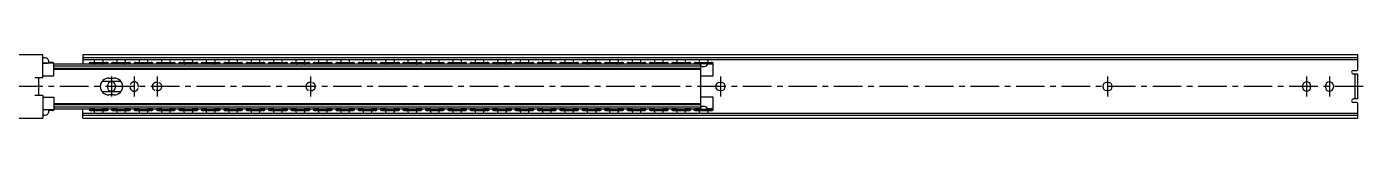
# Model space of a CAD drawing. Extents: x -3 to 1497, y -8 to 45.
# Drawn here: x 751 to 1497, y 10 to 45 of the extents above; entities that cross this region are included whole.
import ezdxf

# ---------------------------------------------------------------- set-up
doc = ezdxf.new("R2010")
doc.units = 0
doc.header["$LTSCALE"] = 0.5
doc.linetypes.add('CENTER', pattern=[50.8, 31.75, -6.35, 6.35, -6.35])
doc.linetypes.add('DASHED', pattern=[19.05, 12.7, -6.35])
for name, color, linetype in [('MSM_CENTER', 1, 'CENTER'), ('MSM_CONTINUOUS', 7, 'CONTINUOUS'), ('MSM_DASHED', 4, 'DASHED')]:
    doc.layers.add(name, color=color, linetype=linetype)

msp = doc.modelspace()

# ---------------------------------------------------------------- linework, layer by layer
at = {"layer": 'MSM_CENTER'}
for p, q in [((798.5, 33.3), (798.5, 22)), ((811.2, 33.3), (811.2, 22)), ((823.9, 33.3), (823.9, 22)), ((909.6, 33.3), (909.6, 22)), ((1138.2, 33.3), (1138.2, 22)), ((1354.1, 33.3), (1354.1, 22)), ((1465.2, 33.3), (1465.2, 22)), ((1477.9, 33.3), (1477.9, 22)), ((1496.8, 27.65), (46.1, 27.65))]:
    msp.add_line(p, q, dxfattribs=at)
at = {"layer": 'MSM_CONTINUOUS'}
for p, q in [((760.3, 45.3), (49.1, 45.3)), ((760.3, 32.65), (760.3, 45.3)), ((1493.8, 45.3), (782.6, 45.3)), ((782.6, 45.3), (782.6, 40.1)), ((1493.8, 37.15), (1493.8, 45.3)), ((766.35, 40.68), (760.3, 40.68)), ((765.35, 41.05), (763.59, 41.05)), ((766.35, 33.65), (766.35, 41)), ((1127.05, 40.1), (766.35, 40.1)), ((766.35, 39.23), (1127.05, 39.23)), ((766.35, 37.99), (1127.05, 37.99)), ((766.35, 37.3), (1127.05, 37.3)), ((782.6, 43.81), (1493.8, 43.81)), ((1493.8, 42.5), (782.6, 42.5)), ((786.1, 41), (786.1, 40.1)), ((789.15, 40.11), (786.1, 40.11)), ((787.1, 41.05), (795.6, 41.05)), ((795.6, 40.45), (787.1, 40.45)), ((796.6, 40.11), (793.55, 40.11)), ((796.6, 40.1), (796.6, 41)), ((798.6, 41), (798.6, 40.1)), ((801.65, 40.11), (798.6, 40.11)), ((799.6, 41.05), (808.1, 41.05)), ((808.1, 40.45), (799.6, 40.45)), ((809.1, 40.11), (806.05, 40.11)), ((809.1, 40.1), (809.1, 41)), ((811.1, 41), (811.1, 40.1)), ((814.15, 40.11), (811.1, 40.11)), ((812.1, 41.05), (820.6, 41.05)), ((820.6, 40.45), (812.1, 40.45)), ((821.6, 40.11), (818.55, 40.11)), ((821.6, 40.1), (821.6, 41)), ((823.6, 41), (823.6, 40.1)), ((826.65, 40.11), (823.6, 40.11)), ((824.6, 41.05), (833.1, 41.05)), ((833.1, 40.45), (824.6, 40.45)), ((834.1, 40.11), (831.05, 40.11)), ((834.1, 40.1), (834.1, 41)), ((836.1, 41), (836.1, 40.1)), ((839.15, 40.11), (836.1, 40.11)), ((837.1, 41.05), (845.6, 41.05)), ((845.6, 40.45), (837.1, 40.45)), ((846.6, 40.11), (843.55, 40.11)), ((846.6, 40.1), (846.6, 41)), ((848.6, 41), (848.6, 40.1)), ((851.65, 40.11), (848.6, 40.11)), ((849.6, 41.05), (858.1, 41.05)), ((858.1, 40.45), (849.6, 40.45)), ((859.1, 40.11), (856.05, 40.11)), ((859.1, 40.1), (859.1, 41)), ((861.1, 41), (861.1, 40.1)), ((864.15, 40.11), (861.1, 40.11)), ((862.1, 41.05), (870.6, 41.05)), ((870.6, 40.45), (862.1, 40.45)), ((871.6, 40.11), (868.55, 40.11)), ((871.6, 40.1), (871.6, 41)), ((873.6, 41), (873.6, 40.1)), ((876.65, 40.11), (873.6, 40.11)), ((874.6, 41.05), (883.1, 41.05)), ((883.1, 40.45), (874.6, 40.45)), ((884.1, 40.11), (881.05, 40.11)), ((884.1, 40.1), (884.1, 41)), ((886.1, 41), (886.1, 40.1)), ((889.15, 40.11), (886.1, 40.11)), ((887.1, 41.05), (895.6, 41.05)), ((895.6, 40.45), (887.1, 40.45)), ((896.6, 40.11), (893.55, 40.11)), ((896.6, 40.1), (896.6, 41)), ((898.6, 41), (898.6, 40.1)), ((901.65, 40.11), (898.6, 40.11)), ((899.6, 41.05), (908.1, 41.05)), ((908.1, 40.45), (899.6, 40.45)), ((909.1, 40.11), (906.05, 40.11)), ((909.1, 40.1), (909.1, 41)), ((911.1, 41), (911.1, 40.1)), ((914.15, 40.11), (911.1, 40.11)), ((912.1, 41.05), (920.6, 41.05)), ((920.6, 40.45), (912.1, 40.45)), ((921.6, 40.11), (918.55, 40.11)), ((921.6, 40.1), (921.6, 41)), ((923.6, 41), (923.6, 40.1)), ((926.65, 40.11), (923.6, 40.11)), ((924.6, 41.05), (933.1, 41.05)), ((933.1, 40.45), (924.6, 40.45)), ((934.1, 40.11), (931.05, 40.11)), ((934.1, 40.1), (934.1, 41)), ((936.1, 41), (936.1, 40.1)), ((939.15, 40.11), (936.1, 40.11)), ((937.1, 41.05), (945.6, 41.05)), ((945.6, 40.45), (937.1, 40.45)), ((946.6, 40.11), (943.55, 40.11)), ((946.6, 40.1), (946.6, 41)), ((948.6, 41), (948.6, 40.1)), ((951.65, 40.11), (948.6, 40.11)), ((949.6, 41.05), (958.1, 41.05)), ((958.1, 40.45), (949.6, 40.45)), ((959.1, 40.11), (956.05, 40.11)), ((959.1, 40.1), (959.1, 41)), ((961.1, 41), (961.1, 40.1)), ((964.15, 40.11), (961.1, 40.11)), ((962.1, 41.05), (970.6, 41.05)), ((970.6, 40.45), (962.1, 40.45)), ((971.6, 40.11), (968.55, 40.11)), ((971.6, 40.1), (971.6, 41)), ((973.6, 41), (973.6, 40.1)), ((976.65, 40.11), (973.6, 40.11)), ((974.6, 41.05), (983.1, 41.05)), ((983.1, 40.45), (974.6, 40.45)), ((984.1, 40.11), (981.05, 40.11)), ((984.1, 40.1), (984.1, 41)), ((986.1, 41), (986.1, 40.1)), ((989.15, 40.11), (986.1, 40.11)), ((987.1, 41.05), (995.6, 41.05)), ((995.6, 40.45), (987.1, 40.45)), ((996.6, 40.11), (993.55, 40.11)), ((996.6, 40.1), (996.6, 41)), ((998.6, 41), (998.6, 40.1)), ((1001.65, 40.11), (998.6, 40.11)), ((999.6, 41.05), (1008.1, 41.05)), ((1008.1, 40.45), (999.6, 40.45)), ((1009.1, 40.11), (1006.05, 40.11)), ((1009.1, 40.1), (1009.1, 41)), ((1011.1, 41), (1011.1, 40.1)), ((1014.15, 40.11), (1011.1, 40.11)), ((1012.1, 41.05), (1020.6, 41.05)), ((1020.6, 40.45), (1012.1, 40.45)), ((1021.6, 40.11), (1018.55, 40.11)), ((1021.6, 40.1), (1021.6, 41)), ((1023.6, 41), (1023.6, 40.1)), ((1026.65, 40.11), (1023.6, 40.11)), ((1024.6, 41.05), (1033.1, 41.05)), ((1033.1, 40.45), (1024.6, 40.45)), ((1034.1, 40.11), (1031.05, 40.11)), ((1034.1, 40.1), (1034.1, 41)), ((1036.1, 41), (1036.1, 40.1)), ((1039.15, 40.11), (1036.1, 40.11)), ((1037.1, 41.05), (1045.6, 41.05)), ((1045.6, 40.45), (1037.1, 40.45)), ((1046.6, 40.11), (1043.55, 40.11)), ((1046.6, 40.1), (1046.6, 41)), ((1048.6, 41), (1048.6, 40.1)), ((1051.65, 40.11), (1048.6, 40.11)), ((1049.6, 41.05), (1058.1, 41.05)), ((1058.1, 40.45), (1049.6, 40.45)), ((1059.1, 40.11), (1056.05, 40.11)), ((1059.1, 40.1), (1059.1, 41)), ((1061.1, 41), (1061.1, 40.1)), ((1064.15, 40.11), (1061.1, 40.11)), ((1062.1, 41.05), (1070.6, 41.05)), ((1070.6, 40.45), (1062.1, 40.45)), ((1071.6, 40.11), (1068.55, 40.11)), ((1071.6, 40.1), (1071.6, 41)), ((1073.6, 41), (1073.6, 40.1)), ((1076.65, 40.11), (1073.6, 40.11)), ((1074.6, 41.05), (1083.1, 41.05)), ((1083.1, 40.45), (1074.6, 40.45)), ((1084.1, 40.11), (1081.05, 40.11)), ((1084.1, 40.1), (1084.1, 41)), ((1086.1, 41), (1086.1, 40.1)), ((1089.15, 40.11), (1086.1, 40.11)), ((1087.1, 41.05), (1095.6, 41.05)), ((1095.6, 40.45), (1087.1, 40.45)), ((1096.6, 40.11), (1093.55, 40.11)), ((1096.6, 40.1), (1096.6, 41)), ((1098.6, 41), (1098.6, 40.1)), ((1101.65, 40.11), (1098.6, 40.11)), ((1099.6, 41.05), (1108.1, 41.05)), ((1108.1, 40.45), (1099.6, 40.45)), ((1109.1, 40.11), (1106.05, 40.11)), ((1109.1, 40.1), (1109.1, 41)), ((1111.1, 41), (1111.1, 40.1)), ((1114.15, 40.11), (1111.1, 40.11)), ((1112.1, 41.05), (1120.6, 41.05)), ((1120.6, 40.45), (1112.1, 40.45)), ((1121.6, 40.11), (1118.55, 40.11)), ((1121.6, 40.1), (1121.6, 41)), ((1123.6, 41), (1123.6, 40.1)), ((1123.6, 41), (1123.6, 40.1)), ((1126.65, 40.11), (1123.6, 40.11)), ((1124.6, 41.05), (1133.1, 41.05)), ((1133.1, 40.45), (1124.6, 40.45)), ((1127.05, 40.1), (1127.05, 15.2)), ((1134.1, 40.11), (1131.05, 40.11)), ((1134.1, 33.65), (1134.1, 41)), ((755.8, 32.65), (760.3, 32.65)), ((757.8, 32.65), (757.8, 22.65)), ((760.3, 33.65), (766.35, 33.65)), ((793.32, 30.65), (803.68, 30.65)), ((797, 32.4), (800, 32.4)), ((1127.05, 33.65), (1134.1, 33.65)), ((1138.6, 29.9), (1137.8, 29.9)), ((1354.5, 29.9), (1353.7, 29.9)), ((1491.3, 36.65), (1493.3, 36.65)), ((1493.8, 34.65), (1491.3, 34.65)), ((1492.3, 20.65), (1492.3, 34.65)), ((1493.8, 20.65), (1493.8, 34.65)), ((760.3, 22.65), (755.8, 22.65)), ((760.3, 22.65), (760.3, 10)), ((803.68, 24.65), (793.32, 24.65)), ((796.25, 28.05), (796.25, 27.25)), ((800, 22.9), (797, 22.9)), ((800.75, 28.05), (800.75, 27.25)), ((1138.6, 25.4), (1137.8, 25.4)), ((1354.5, 25.4), (1353.7, 25.4)), ((1462.95, 28.05), (1462.95, 27.25)), ((1467.45, 28.05), (1467.45, 27.25)), ((1475.65, 28.05), (1475.65, 27.25)), ((1480.15, 28.05), (1480.15, 27.25)), ((760.3, 21.65), (766.35, 21.65)), ((766.35, 21.65), (766.35, 14.3)), ((1127.05, 18), (766.35, 18)), ((1127.05, 17.31), (766.35, 17.31)), ((1127.05, 16.07), (766.35, 16.07)), ((766.35, 15.2), (1127.05, 15.2)), ((782.6, 10), (782.6, 15.2)), ((786.1, 15.2), (786.1, 14.3)), ((789.15, 15.19), (786.1, 15.19)), ((796.6, 15.19), (793.55, 15.19)), ((796.6, 14.3), (796.6, 15.2)), ((798.6, 15.2), (798.6, 14.3)), ((801.65, 15.19), (798.6, 15.19)), ((809.1, 15.19), (806.05, 15.19)), ((809.1, 14.3), (809.1, 15.2)), ((811.1, 15.2), (811.1, 14.3)), ((814.15, 15.19), (811.1, 15.19)), ((821.6, 15.19), (818.55, 15.19)), ((821.6, 14.3), (821.6, 15.2)), ((823.6, 15.2), (823.6, 14.3)), ((826.65, 15.19), (823.6, 15.19)), ((834.1, 15.19), (831.05, 15.19)), ((834.1, 14.3), (834.1, 15.2)), ((836.1, 15.2), (836.1, 14.3)), ((839.15, 15.19), (836.1, 15.19)), ((846.6, 15.19), (843.55, 15.19)), ((846.6, 14.3), (846.6, 15.2)), ((848.6, 15.2), (848.6, 14.3)), ((851.65, 15.19), (848.6, 15.19)), ((859.1, 15.19), (856.05, 15.19)), ((859.1, 14.3), (859.1, 15.2)), ((861.1, 15.2), (861.1, 14.3)), ((864.15, 15.19), (861.1, 15.19)), ((871.6, 15.19), (868.55, 15.19)), ((871.6, 14.3), (871.6, 15.2)), ((873.6, 15.2), (873.6, 14.3)), ((876.65, 15.19), (873.6, 15.19)), ((884.1, 15.19), (881.05, 15.19)), ((884.1, 14.3), (884.1, 15.2)), ((886.1, 15.2), (886.1, 14.3)), ((889.15, 15.19), (886.1, 15.19)), ((896.6, 15.19), (893.55, 15.19)), ((896.6, 14.3), (896.6, 15.2)), ((898.6, 15.2), (898.6, 14.3)), ((901.65, 15.19), (898.6, 15.19)), ((909.1, 15.19), (906.05, 15.19)), ((909.1, 14.3), (909.1, 15.2)), ((911.1, 15.2), (911.1, 14.3)), ((914.15, 15.19), (911.1, 15.19)), ((921.6, 15.19), (918.55, 15.19)), ((921.6, 14.3), (921.6, 15.2)), ((923.6, 15.2), (923.6, 14.3)), ((926.65, 15.19), (923.6, 15.19)), ((934.1, 15.19), (931.05, 15.19)), ((934.1, 14.3), (934.1, 15.2)), ((936.1, 15.2), (936.1, 14.3)), ((939.15, 15.19), (936.1, 15.19)), ((946.6, 15.19), (943.55, 15.19)), ((946.6, 14.3), (946.6, 15.2)), ((948.6, 15.2), (948.6, 14.3)), ((951.65, 15.19), (948.6, 15.19)), ((959.1, 15.19), (956.05, 15.19)), ((959.1, 14.3), (959.1, 15.2)), ((961.1, 15.2), (961.1, 14.3)), ((964.15, 15.19), (961.1, 15.19)), ((971.6, 15.19), (968.55, 15.19)), ((971.6, 14.3), (971.6, 15.2)), ((973.6, 15.2), (973.6, 14.3)), ((976.65, 15.19), (973.6, 15.19)), ((984.1, 15.19), (981.05, 15.19)), ((984.1, 14.3), (984.1, 15.2)), ((986.1, 15.2), (986.1, 14.3)), ((989.15, 15.19), (986.1, 15.19)), ((996.6, 15.19), (993.55, 15.19)), ((996.6, 14.3), (996.6, 15.2)), ((998.6, 15.2), (998.6, 14.3)), ((1001.65, 15.19), (998.6, 15.19)), ((1009.1, 15.19), (1006.05, 15.19)), ((1009.1, 14.3), (1009.1, 15.2)), ((1011.1, 15.2), (1011.1, 14.3)), ((1014.15, 15.19), (1011.1, 15.19)), ((1021.6, 15.19), (1018.55, 15.19)), ((1021.6, 14.3), (1021.6, 15.2)), ((1023.6, 15.2), (1023.6, 14.3)), ((1026.65, 15.19), (1023.6, 15.19)), ((1034.1, 15.19), (1031.05, 15.19)), ((1034.1, 14.3), (1034.1, 15.2)), ((1036.1, 15.2), (1036.1, 14.3)), ((1039.15, 15.19), (1036.1, 15.19)), ((1046.6, 15.19), (1043.55, 15.19)), ((1046.6, 14.3), (1046.6, 15.2)), ((1048.6, 15.2), (1048.6, 14.3)), ((1051.65, 15.19), (1048.6, 15.19)), ((1059.1, 15.19), (1056.05, 15.19)), ((1059.1, 14.3), (1059.1, 15.2)), ((1061.1, 15.2), (1061.1, 14.3)), ((1064.15, 15.19), (1061.1, 15.19)), ((1071.6, 15.19), (1068.55, 15.19)), ((1071.6, 14.3), (1071.6, 15.2)), ((1073.6, 15.2), (1073.6, 14.3)), ((1076.65, 15.19), (1073.6, 15.19)), ((1084.1, 15.19), (1081.05, 15.19)), ((1084.1, 14.3), (1084.1, 15.2)), ((1086.1, 15.2), (1086.1, 14.3)), ((1089.15, 15.19), (1086.1, 15.19)), ((1096.6, 15.19), (1093.55, 15.19)), ((1096.6, 14.3), (1096.6, 15.2)), ((1098.6, 15.2), (1098.6, 14.3)), ((1101.65, 15.19), (1098.6, 15.19)), ((1109.1, 15.19), (1106.05, 15.19)), ((1109.1, 14.3), (1109.1, 15.2)), ((1111.1, 15.2), (1111.1, 14.3)), ((1114.15, 15.19), (1111.1, 15.19)), ((1121.6, 15.19), (1118.55, 15.19)), ((1121.6, 14.3), (1121.6, 15.2)), ((1123.6, 15.2), (1123.6, 14.3)), ((1123.6, 14.3), (1123.6, 15.2)), ((1126.65, 15.19), (1123.6, 15.19)), ((1134.1, 21.65), (1127.05, 21.65)), ((1134.1, 15.19), (1131.05, 15.19)), ((1134.1, 14.3), (1134.1, 21.65)), ((1493.8, 20.65), (1491.3, 20.65)), ((1493.3, 18.65), (1491.3, 18.65)), ((1493.8, 10), (1493.8, 18.15)), ((49.1, 10), (760.3, 10)), ((766.35, 14.62), (760.3, 14.62)), ((765.35, 14.25), (763.59, 14.25)), ((782.6, 12.8), (1493.8, 12.8)), ((1493.8, 11.49), (782.6, 11.49)), ((782.6, 10), (1493.8, 10)), ((795.6, 14.85), (787.1, 14.85)), ((787.1, 14.25), (795.6, 14.25)), ((808.1, 14.85), (799.6, 14.85)), ((799.6, 14.25), (808.1, 14.25)), ((820.6, 14.85), (812.1, 14.85)), ((812.1, 14.25), (820.6, 14.25)), ((833.1, 14.85), (824.6, 14.85)), ((824.6, 14.25), (833.1, 14.25)), ((845.6, 14.85), (837.1, 14.85)), ((837.1, 14.25), (845.6, 14.25)), ((858.1, 14.85), (849.6, 14.85)), ((849.6, 14.25), (858.1, 14.25)), ((870.6, 14.85), (862.1, 14.85)), ((862.1, 14.25), (870.6, 14.25)), ((883.1, 14.85), (874.6, 14.85)), ((874.6, 14.25), (883.1, 14.25)), ((895.6, 14.85), (887.1, 14.85)), ((887.1, 14.25), (895.6, 14.25)), ((908.1, 14.85), (899.6, 14.85)), ((899.6, 14.25), (908.1, 14.25)), ((920.6, 14.85), (912.1, 14.85)), ((912.1, 14.25), (920.6, 14.25)), ((933.1, 14.85), (924.6, 14.85)), ((924.6, 14.25), (933.1, 14.25)), ((945.6, 14.85), (937.1, 14.85)), ((937.1, 14.25), (945.6, 14.25)), ((958.1, 14.85), (949.6, 14.85)), ((949.6, 14.25), (958.1, 14.25)), ((970.6, 14.85), (962.1, 14.85)), ((962.1, 14.25), (970.6, 14.25)), ((983.1, 14.85), (974.6, 14.85)), ((974.6, 14.25), (983.1, 14.25)), ((995.6, 14.85), (987.1, 14.85)), ((987.1, 14.25), (995.6, 14.25)), ((1008.1, 14.85), (999.6, 14.85)), ((999.6, 14.25), (1008.1, 14.25)), ((1020.6, 14.85), (1012.1, 14.85)), ((1012.1, 14.25), (1020.6, 14.25)), ((1033.1, 14.85), (1024.6, 14.85)), ((1024.6, 14.25), (1033.1, 14.25)), ((1045.6, 14.85), (1037.1, 14.85)), ((1037.1, 14.25), (1045.6, 14.25)), ((1058.1, 14.85), (1049.6, 14.85)), ((1049.6, 14.25), (1058.1, 14.25)), ((1070.6, 14.85), (1062.1, 14.85)), ((1062.1, 14.25), (1070.6, 14.25)), ((1083.1, 14.85), (1074.6, 14.85)), ((1074.6, 14.25), (1083.1, 14.25)), ((1095.6, 14.85), (1087.1, 14.85)), ((1087.1, 14.25), (1095.6, 14.25)), ((1108.1, 14.85), (1099.6, 14.85)), ((1099.6, 14.25), (1108.1, 14.25)), ((1120.6, 14.85), (1112.1, 14.85)), ((1112.1, 14.25), (1120.6, 14.25)), ((1133.1, 14.85), (1124.6, 14.85)), ((1124.6, 14.25), (1133.1, 14.25))]:
    msp.add_line(p, q, dxfattribs=at)
for centre, radius, start, end in [((761.1, 41.3), 2.5, 348.88453, 108.66301), ((761.1, 68.71), 28, 268.36251, 275.02691), ((765.6, 36.23), 4.82, 81.04474, 92.96342), ((786.85, 36.23), 4.82, 87.0364, 98.95534), ((786.85, 35.63), 4.82, 87.0364, 98.95534), ((791.35, 41.3), 2.5, 151.3146, 185.73918), ((791.35, 14.19), 26.17, 85.01229, 94.98771), ((791.35, 41.3), 2.5, 204.46278, 208.68539), ((791.35, 41.3), 2.5, 354.26082, 28.6854), ((791.35, 41.3), 2.5, 331.31461, 335.53722), ((795.85, 36.23), 4.82, 81.04466, 92.9636), ((795.85, 35.63), 4.82, 81.04466, 92.9636), ((799.35, 36.23), 4.82, 87.0364, 98.95534), ((799.35, 35.63), 4.82, 87.0364, 98.95534), ((803.85, 41.3), 2.5, 151.3146, 185.73918), ((803.85, 14.19), 26.17, 85.01229, 94.98771), ((803.85, 41.3), 2.5, 204.46278, 208.68539), ((803.85, 41.3), 2.5, 354.26082, 28.6854), ((803.85, 41.3), 2.5, 331.31461, 335.53722), ((808.35, 36.23), 4.82, 81.04466, 92.9636), ((808.35, 35.63), 4.82, 81.04466, 92.9636), ((811.85, 36.23), 4.82, 87.0364, 98.95534), ((811.85, 35.63), 4.82, 87.0364, 98.95534), ((816.35, 41.3), 2.5, 151.3146, 185.73918), ((816.35, 14.19), 26.17, 85.01229, 94.98771), ((816.35, 41.3), 2.5, 204.46278, 208.68539), ((816.35, 41.3), 2.5, 354.26082, 28.6854), ((816.35, 41.3), 2.5, 331.31461, 335.53722), ((820.85, 36.23), 4.82, 81.04466, 92.9636), ((820.85, 35.63), 4.82, 81.04466, 92.9636), ((824.35, 36.23), 4.82, 87.0364, 98.95534), ((824.35, 35.63), 4.82, 87.0364, 98.95534), ((828.85, 41.3), 2.5, 151.3146, 185.73918), ((828.85, 14.19), 26.17, 85.01229, 94.98771), ((828.85, 41.3), 2.5, 204.46278, 208.68539), ((828.85, 41.3), 2.5, 354.26082, 28.6854), ((828.85, 41.3), 2.5, 331.31461, 335.53722), ((833.35, 36.23), 4.82, 81.04466, 92.9636), ((833.35, 35.63), 4.82, 81.04466, 92.9636), ((836.85, 36.23), 4.82, 87.0364, 98.95534), ((836.85, 35.63), 4.82, 87.0364, 98.95534), ((841.35, 41.3), 2.5, 151.3146, 185.73918), ((841.35, 14.19), 26.17, 85.01229, 94.98771), ((841.35, 41.3), 2.5, 204.46278, 208.68539), ((841.35, 41.3), 2.5, 354.26082, 28.6854), ((841.35, 41.3), 2.5, 331.31461, 335.53722), ((845.85, 36.23), 4.82, 81.04466, 92.9636), ((845.85, 35.63), 4.82, 81.04466, 92.9636), ((849.35, 36.23), 4.82, 87.0364, 98.95534), ((849.35, 35.63), 4.82, 87.0364, 98.95534), ((853.85, 41.3), 2.5, 151.3146, 185.73918), ((853.85, 14.19), 26.17, 85.01229, 94.98771), ((853.85, 41.3), 2.5, 204.46278, 208.68539), ((853.85, 41.3), 2.5, 354.26082, 28.6854), ((853.85, 41.3), 2.5, 331.31461, 335.53722), ((858.35, 36.23), 4.82, 81.04466, 92.9636), ((858.35, 35.63), 4.82, 81.04466, 92.9636), ((861.85, 36.23), 4.82, 87.0364, 98.95534), ((861.85, 35.63), 4.82, 87.0364, 98.95534), ((866.35, 41.3), 2.5, 151.3146, 185.73918), ((866.35, 14.19), 26.17, 85.01229, 94.98771), ((866.35, 41.3), 2.5, 204.46278, 208.68539), ((866.35, 41.3), 2.5, 354.26082, 28.6854), ((866.35, 41.3), 2.5, 331.31461, 335.53722), ((870.85, 36.23), 4.82, 81.04466, 92.9636), ((870.85, 35.63), 4.82, 81.04466, 92.9636), ((874.35, 36.23), 4.82, 87.0364, 98.95534), ((874.35, 35.63), 4.82, 87.0364, 98.95534), ((878.85, 41.3), 2.5, 151.3146, 185.73918), ((878.85, 14.19), 26.17, 85.01229, 94.98771), ((878.85, 41.3), 2.5, 204.46278, 208.68539), ((878.85, 41.3), 2.5, 354.26082, 28.6854), ((878.85, 41.3), 2.5, 331.31461, 335.53722), ((883.35, 36.23), 4.82, 81.04466, 92.9636), ((883.35, 35.63), 4.82, 81.04466, 92.9636), ((886.85, 36.23), 4.82, 87.0364, 98.95534), ((886.85, 35.63), 4.82, 87.0364, 98.95534), ((891.35, 41.3), 2.5, 151.3146, 185.73918), ((891.35, 14.19), 26.17, 85.01229, 94.98771), ((891.35, 41.3), 2.5, 204.46278, 208.68539), ((891.35, 41.3), 2.5, 354.26082, 28.6854), ((891.35, 41.3), 2.5, 331.31461, 335.53722), ((895.85, 36.23), 4.82, 81.04466, 92.9636), ((895.85, 35.63), 4.82, 81.04466, 92.9636), ((899.35, 36.23), 4.82, 87.0364, 98.95534), ((899.35, 35.63), 4.82, 87.0364, 98.95534), ((903.85, 41.3), 2.5, 151.3146, 185.73918), ((903.85, 14.19), 26.17, 85.01229, 94.98771), ((903.85, 41.3), 2.5, 204.46278, 208.68539), ((903.85, 41.3), 2.5, 354.26082, 28.6854), ((903.85, 41.3), 2.5, 331.31461, 335.53722), ((908.35, 36.23), 4.82, 81.04466, 92.9636), ((908.35, 35.63), 4.82, 81.04466, 92.9636), ((911.85, 36.23), 4.82, 87.0364, 98.95534), ((911.85, 35.63), 4.82, 87.0364, 98.95534), ((916.35, 41.3), 2.5, 151.3146, 185.73918), ((916.35, 14.19), 26.17, 85.01229, 94.98771), ((916.35, 41.3), 2.5, 204.46278, 208.68539), ((916.35, 41.3), 2.5, 354.26082, 28.6854), ((916.35, 41.3), 2.5, 331.31461, 335.53722), ((920.85, 36.23), 4.82, 81.04466, 92.9636), ((920.85, 35.63), 4.82, 81.04466, 92.9636), ((924.35, 36.23), 4.82, 87.0364, 98.95534), ((924.35, 35.63), 4.82, 87.0364, 98.95534), ((928.85, 41.3), 2.5, 151.3146, 185.73918), ((928.85, 14.19), 26.17, 85.01229, 94.98771), ((928.85, 41.3), 2.5, 204.46278, 208.68539), ((928.85, 41.3), 2.5, 354.26082, 28.6854), ((928.85, 41.3), 2.5, 331.31461, 335.53722), ((933.35, 36.23), 4.82, 81.04466, 92.9636), ((933.35, 35.63), 4.82, 81.04466, 92.9636), ((936.85, 36.23), 4.82, 87.0364, 98.95534), ((936.85, 35.63), 4.82, 87.0364, 98.95534), ((941.35, 41.3), 2.5, 151.3146, 185.73918), ((941.35, 14.19), 26.17, 85.01229, 94.98771), ((941.35, 41.3), 2.5, 204.46278, 208.68539), ((941.35, 41.3), 2.5, 354.26082, 28.6854), ((941.35, 41.3), 2.5, 331.31461, 335.53722), ((945.85, 36.23), 4.82, 81.04466, 92.9636), ((945.85, 35.63), 4.82, 81.04466, 92.9636), ((949.35, 36.23), 4.82, 87.0364, 98.95534), ((949.35, 35.63), 4.82, 87.0364, 98.95534), ((953.85, 41.3), 2.5, 151.3146, 185.73918), ((953.85, 14.19), 26.17, 85.01229, 94.98771), ((953.85, 41.3), 2.5, 204.46278, 208.68539), ((953.85, 41.3), 2.5, 354.26082, 28.6854), ((953.85, 41.3), 2.5, 331.31461, 335.53722), ((958.35, 36.23), 4.82, 81.04466, 92.9636), ((958.35, 35.63), 4.82, 81.04466, 92.9636), ((961.85, 36.23), 4.82, 87.0364, 98.95534), ((961.85, 35.63), 4.82, 87.0364, 98.95534), ((966.35, 41.3), 2.5, 151.3146, 185.73918), ((966.35, 14.19), 26.17, 85.01229, 94.98771), ((966.35, 41.3), 2.5, 204.46278, 208.68539), ((966.35, 41.3), 2.5, 354.26082, 28.6854), ((966.35, 41.3), 2.5, 331.31461, 335.53722), ((970.85, 36.23), 4.82, 81.04466, 92.9636), ((970.85, 35.63), 4.82, 81.04466, 92.9636), ((974.35, 36.23), 4.82, 87.0364, 98.95534), ((974.35, 35.63), 4.82, 87.0364, 98.95534), ((978.85, 41.3), 2.5, 151.3146, 185.73918), ((978.85, 14.19), 26.17, 85.01229, 94.98771), ((978.85, 41.3), 2.5, 204.46278, 208.68539), ((978.85, 41.3), 2.5, 354.26082, 28.6854), ((978.85, 41.3), 2.5, 331.31461, 335.53722), ((983.35, 36.23), 4.82, 81.04466, 92.9636), ((983.35, 35.63), 4.82, 81.04466, 92.9636), ((986.85, 36.23), 4.82, 87.0364, 98.95534), ((986.85, 35.63), 4.82, 87.0364, 98.95534), ((991.35, 41.3), 2.5, 151.3146, 185.73918), ((991.35, 14.19), 26.17, 85.01229, 94.98771), ((991.35, 41.3), 2.5, 204.46278, 208.68539), ((991.35, 41.3), 2.5, 354.26082, 28.6854), ((991.35, 41.3), 2.5, 331.31461, 335.53722), ((995.85, 36.23), 4.82, 81.04466, 92.9636), ((995.85, 35.63), 4.82, 81.04466, 92.9636), ((999.35, 36.23), 4.82, 87.0364, 98.95534), ((999.35, 35.63), 4.82, 87.0364, 98.95534), ((1003.85, 41.3), 2.5, 151.3146, 185.73918), ((1003.85, 14.19), 26.17, 85.01229, 94.98771), ((1003.85, 41.3), 2.5, 204.46278, 208.68539), ((1003.85, 41.3), 2.5, 354.26082, 28.6854), ((1003.85, 41.3), 2.5, 331.31461, 335.53722), ((1008.35, 36.23), 4.82, 81.04466, 92.9636), ((1008.35, 35.63), 4.82, 81.04466, 92.9636), ((1011.85, 36.23), 4.82, 87.0364, 98.95534), ((1011.85, 35.63), 4.82, 87.0364, 98.95534), ((1016.35, 41.3), 2.5, 151.3146, 185.73918), ((1016.35, 14.19), 26.17, 85.01229, 94.98771), ((1016.35, 41.3), 2.5, 204.46278, 208.68539), ((1016.35, 41.3), 2.5, 354.26082, 28.6854), ((1016.35, 41.3), 2.5, 331.31461, 335.53722), ((1020.85, 36.23), 4.82, 81.04466, 92.9636), ((1020.85, 35.63), 4.82, 81.04466, 92.9636), ((1024.35, 36.23), 4.82, 87.0364, 98.95534), ((1024.35, 35.63), 4.82, 87.0364, 98.95534), ((1028.85, 41.3), 2.5, 151.3146, 185.73918), ((1028.85, 14.19), 26.17, 85.01229, 94.98771), ((1028.85, 41.3), 2.5, 204.46278, 208.68539), ((1028.85, 41.3), 2.5, 354.26082, 28.6854), ((1028.85, 41.3), 2.5, 331.31461, 335.53722), ((1033.35, 36.23), 4.82, 81.04466, 92.9636), ((1033.35, 35.63), 4.82, 81.04466, 92.9636), ((1036.85, 36.23), 4.82, 87.0364, 98.95534), ((1036.85, 35.63), 4.82, 87.0364, 98.95534), ((1041.35, 41.3), 2.5, 151.3146, 185.73918), ((1041.35, 14.19), 26.17, 85.01229, 94.98771), ((1041.35, 41.3), 2.5, 204.46278, 208.68539), ((1041.35, 41.3), 2.5, 354.26082, 28.6854), ((1041.35, 41.3), 2.5, 331.31461, 335.53722), ((1045.85, 36.23), 4.82, 81.04466, 92.9636), ((1045.85, 35.63), 4.82, 81.04466, 92.9636), ((1049.35, 36.23), 4.82, 87.0364, 98.95534), ((1049.35, 35.63), 4.82, 87.0364, 98.95534), ((1053.85, 41.3), 2.5, 151.3146, 185.73918), ((1053.85, 14.19), 26.17, 85.01229, 94.98771), ((1053.85, 41.3), 2.5, 204.46278, 208.68539), ((1053.85, 41.3), 2.5, 354.26082, 28.6854), ((1053.85, 41.3), 2.5, 331.31461, 335.53722), ((1058.35, 36.23), 4.82, 81.04466, 92.9636), ((1058.35, 35.63), 4.82, 81.04466, 92.9636), ((1061.85, 36.23), 4.82, 87.0364, 98.95534), ((1061.85, 35.63), 4.82, 87.0364, 98.95534), ((1066.35, 41.3), 2.5, 151.3146, 185.73918), ((1066.35, 14.19), 26.17, 85.01229, 94.98771), ((1066.35, 41.3), 2.5, 204.46278, 208.68539), ((1066.35, 41.3), 2.5, 354.26082, 28.6854), ((1066.35, 41.3), 2.5, 331.31461, 335.53722), ((1070.85, 36.23), 4.82, 81.04466, 92.9636), ((1070.85, 35.63), 4.82, 81.04466, 92.9636), ((1074.35, 36.23), 4.82, 87.0364, 98.95534), ((1074.35, 35.63), 4.82, 87.0364, 98.95534), ((1078.85, 41.3), 2.5, 151.3146, 185.73918), ((1078.85, 14.19), 26.17, 85.01229, 94.98771), ((1078.85, 41.3), 2.5, 204.46278, 208.68539), ((1078.85, 41.3), 2.5, 354.26082, 28.6854), ((1078.85, 41.3), 2.5, 331.31461, 335.53722), ((1083.35, 36.23), 4.82, 81.04466, 92.9636), ((1083.35, 35.63), 4.82, 81.04466, 92.9636), ((1086.85, 36.23), 4.82, 87.0364, 98.95534), ((1086.85, 35.63), 4.82, 87.0364, 98.95534), ((1091.35, 41.3), 2.5, 151.3146, 185.73918), ((1091.35, 14.19), 26.17, 85.01229, 94.98771), ((1091.35, 41.3), 2.5, 204.46278, 208.68539), ((1091.35, 41.3), 2.5, 354.26082, 28.6854), ((1091.35, 41.3), 2.5, 331.31461, 335.53722), ((1095.85, 36.23), 4.82, 81.04466, 92.9636), ((1095.85, 35.63), 4.82, 81.04466, 92.9636), ((1099.35, 36.23), 4.82, 87.0364, 98.95534), ((1099.35, 35.63), 4.82, 87.0364, 98.95534), ((1103.85, 41.3), 2.5, 151.3146, 185.73918), ((1103.85, 14.19), 26.17, 85.01229, 94.98771), ((1103.85, 41.3), 2.5, 204.46278, 208.68539), ((1103.85, 41.3), 2.5, 354.26082, 28.6854), ((1103.85, 41.3), 2.5, 331.31461, 335.53722), ((1108.35, 36.23), 4.82, 81.04466, 92.9636), ((1108.35, 35.63), 4.82, 81.04466, 92.9636), ((1111.85, 36.23), 4.82, 87.0364, 98.95534), ((1111.85, 35.63), 4.82, 87.0364, 98.95534), ((1116.35, 41.3), 2.5, 151.3146, 185.73918), ((1116.35, 14.19), 26.17, 85.01229, 94.98771), ((1116.35, 41.3), 2.5, 204.46278, 208.68539), ((1116.35, 41.3), 2.5, 354.26082, 28.6854), ((1116.35, 41.3), 2.5, 331.31461, 335.53722), ((1120.85, 36.23), 4.82, 81.04466, 92.9636), ((1120.85, 35.63), 4.82, 81.04466, 92.9636), ((1124.35, 36.23), 4.82, 87.0364, 98.95534), ((1124.35, 35.63), 4.82, 87.0364, 98.95534), ((1128.85, 41.3), 2.5, 151.3146, 185.73918), ((1128.85, 14.19), 26.17, 85.01229, 94.98771), ((1128.85, 41.3), 2.5, 204.46278, 208.68539), ((1128.85, 41.3), 2.5, 223.94522, 335.53722), ((1128.85, 41.3), 2.5, 354.26082, 28.6854), ((1133.35, 36.23), 4.82, 81.04466, 92.9636), ((1133.35, 35.63), 4.82, 81.04466, 92.9636), ((797, 27.65), 4.75, 90, 270), ((798.5, 28.05), 2.25, 0, 180), ((800, 27.65), 4.75, 270, 90), ((1137.8, 27.65), 2.25, 90, 270), ((1138.6, 27.65), 2.25, 270, 90), ((1353.7, 27.65), 2.25, 90, 270), ((1354.5, 27.65), 2.25, 270, 90), ((1465.2, 28.05), 2.25, 0, 180), ((1477.9, 28.05), 2.25, 0, 180), ((1491.3, 35.65), 1, 90, 270), ((1493.3, 37.15), 0.5, 270, 0), ((798.5, 27.25), 2.25, 180, 0), ((1465.2, 27.25), 2.25, 180, 0), ((1477.9, 27.25), 2.25, 180, 0), ((791.35, 14), 2.5, 151.31461, 155.53722), ((791.35, 41.11), 26.17, 265.01229, 274.98771), ((791.35, 14), 2.5, 24.46278, 28.68539), ((803.85, 14), 2.5, 151.31461, 155.53722), ((803.85, 41.11), 26.17, 265.01229, 274.98771), ((803.85, 14), 2.5, 24.46278, 28.68539), ((816.35, 14), 2.5, 151.31461, 155.53722), ((816.35, 41.11), 26.17, 265.01229, 274.98771), ((816.35, 14), 2.5, 24.46278, 28.68539), ((828.85, 14), 2.5, 151.31461, 155.53722), ((828.85, 41.11), 26.17, 265.01229, 274.98771), ((828.85, 14), 2.5, 24.46278, 28.68539), ((841.35, 14), 2.5, 151.31461, 155.53722), ((841.35, 41.11), 26.17, 265.01229, 274.98771), ((841.35, 14), 2.5, 24.46278, 28.68539), ((853.85, 14), 2.5, 151.31461, 155.53722), ((853.85, 41.11), 26.17, 265.01229, 274.98771), ((853.85, 14), 2.5, 24.46278, 28.68539), ((866.35, 14), 2.5, 151.31461, 155.53722), ((866.35, 41.11), 26.17, 265.01229, 274.98771), ((866.35, 14), 2.5, 24.46278, 28.68539), ((878.85, 14), 2.5, 151.31461, 155.53722), ((878.85, 41.11), 26.17, 265.01229, 274.98771), ((878.85, 14), 2.5, 24.46278, 28.68539), ((891.35, 14), 2.5, 151.31461, 155.53722), ((891.35, 41.11), 26.17, 265.01229, 274.98771), ((891.35, 14), 2.5, 24.46278, 28.68539), ((903.85, 14), 2.5, 151.31461, 155.53722), ((903.85, 41.11), 26.17, 265.01229, 274.98771), ((903.85, 14), 2.5, 24.46278, 28.68539), ((916.35, 14), 2.5, 151.31461, 155.53722), ((916.35, 41.11), 26.17, 265.01229, 274.98771), ((916.35, 14), 2.5, 24.46278, 28.68539), ((928.85, 14), 2.5, 151.31461, 155.53722), ((928.85, 41.11), 26.17, 265.01229, 274.98771), ((928.85, 14), 2.5, 24.46278, 28.68539), ((941.35, 14), 2.5, 151.31461, 155.53722), ((941.35, 41.11), 26.17, 265.01229, 274.98771), ((941.35, 14), 2.5, 24.46278, 28.68539), ((953.85, 14), 2.5, 151.31461, 155.53722), ((953.85, 41.11), 26.17, 265.01229, 274.98771), ((953.85, 14), 2.5, 24.46278, 28.68539), ((966.35, 14), 2.5, 151.31461, 155.53722), ((966.35, 41.11), 26.17, 265.01229, 274.98771), ((966.35, 14), 2.5, 24.46278, 28.68539), ((978.85, 14), 2.5, 151.31461, 155.53722), ((978.85, 41.11), 26.17, 265.01229, 274.98771), ((978.85, 14), 2.5, 24.46278, 28.68539), ((991.35, 14), 2.5, 151.31461, 155.53722), ((991.35, 41.11), 26.17, 265.01229, 274.98771), ((991.35, 14), 2.5, 24.46278, 28.68539), ((1003.85, 14), 2.5, 151.31461, 155.53722), ((1003.85, 41.11), 26.17, 265.01229, 274.98771), ((1003.85, 14), 2.5, 24.46278, 28.68539), ((1016.35, 14), 2.5, 151.31461, 155.53722), ((1016.35, 41.11), 26.17, 265.01229, 274.98771), ((1016.35, 14), 2.5, 24.46278, 28.68539), ((1028.85, 14), 2.5, 151.31461, 155.53722), ((1028.85, 41.11), 26.17, 265.01229, 274.98771), ((1028.85, 14), 2.5, 24.46278, 28.68539), ((1041.35, 14), 2.5, 151.31461, 155.53722), ((1041.35, 41.11), 26.17, 265.01229, 274.98771), ((1041.35, 14), 2.5, 24.46278, 28.68539), ((1053.85, 14), 2.5, 151.31461, 155.53722), ((1053.85, 41.11), 26.17, 265.01229, 274.98771), ((1053.85, 14), 2.5, 24.46278, 28.68539), ((1066.35, 14), 2.5, 151.31461, 155.53722), ((1066.35, 41.11), 26.17, 265.01229, 274.98771), ((1066.35, 14), 2.5, 24.46278, 28.68539), ((1078.85, 14), 2.5, 151.31461, 155.53722), ((1078.85, 41.11), 26.17, 265.01229, 274.98771), ((1078.85, 14), 2.5, 24.46278, 28.68539), ((1091.35, 14), 2.5, 151.31461, 155.53722), ((1091.35, 41.11), 26.17, 265.01229, 274.98771), ((1091.35, 14), 2.5, 24.46278, 28.68539), ((1103.85, 14), 2.5, 151.31461, 155.53722), ((1103.85, 41.11), 26.17, 265.01229, 274.98771), ((1103.85, 14), 2.5, 24.46278, 28.68539), ((1116.35, 14), 2.5, 151.31461, 155.53722), ((1116.35, 41.11), 26.17, 265.01229, 274.98771), ((1116.35, 14), 2.5, 24.46278, 28.68539), ((1128.85, 14), 2.5, 151.31461, 155.53722), ((1128.85, 41.11), 26.17, 265.01229, 274.98771), ((1128.85, 14), 2.5, 24.46278, 136.05478), ((1491.3, 19.65), 1, 90, 270), ((1493.3, 18.15), 0.5, 0, 90), ((761.1, -13.41), 28, 84.97309, 91.63749), ((761.1, 14), 2.5, 251.33699, 11.11547), ((765.6, 19.07), 4.82, 267.03658, 278.95526), ((786.85, 19.67), 4.82, 261.04466, 272.9636), ((786.85, 19.07), 4.82, 261.04466, 272.9636), ((791.35, 14), 2.5, 174.26082, 208.6854), ((791.35, 14), 2.5, 331.3146, 5.73918), ((795.85, 19.67), 4.82, 267.0364, 278.95534), ((795.85, 19.07), 4.82, 267.0364, 278.95534), ((799.35, 19.67), 4.82, 261.04466, 272.9636), ((799.35, 19.07), 4.82, 261.04466, 272.9636), ((803.85, 14), 2.5, 174.26082, 208.6854), ((803.85, 14), 2.5, 331.3146, 5.73918), ((808.35, 19.67), 4.82, 267.0364, 278.95534), ((808.35, 19.07), 4.82, 267.0364, 278.95534), ((811.85, 19.67), 4.82, 261.04466, 272.9636), ((811.85, 19.07), 4.82, 261.04466, 272.9636), ((816.35, 14), 2.5, 174.26082, 208.6854), ((816.35, 14), 2.5, 331.3146, 5.73918), ((820.85, 19.67), 4.82, 267.0364, 278.95534), ((820.85, 19.07), 4.82, 267.0364, 278.95534), ((824.35, 19.67), 4.82, 261.04466, 272.9636), ((824.35, 19.07), 4.82, 261.04466, 272.9636), ((828.85, 14), 2.5, 174.26082, 208.6854), ((828.85, 14), 2.5, 331.3146, 5.73918), ((833.35, 19.67), 4.82, 267.0364, 278.95534), ((833.35, 19.07), 4.82, 267.0364, 278.95534), ((836.85, 19.67), 4.82, 261.04466, 272.9636), ((836.85, 19.07), 4.82, 261.04466, 272.9636), ((841.35, 14), 2.5, 174.26082, 208.6854), ((841.35, 14), 2.5, 331.3146, 5.73918), ((845.85, 19.67), 4.82, 267.0364, 278.95534), ((845.85, 19.07), 4.82, 267.0364, 278.95534), ((849.35, 19.67), 4.82, 261.04466, 272.9636), ((849.35, 19.07), 4.82, 261.04466, 272.9636), ((853.85, 14), 2.5, 174.26082, 208.6854), ((853.85, 14), 2.5, 331.3146, 5.73918), ((858.35, 19.67), 4.82, 267.0364, 278.95534), ((858.35, 19.07), 4.82, 267.0364, 278.95534), ((861.85, 19.67), 4.82, 261.04466, 272.9636), ((861.85, 19.07), 4.82, 261.04466, 272.9636), ((866.35, 14), 2.5, 174.26082, 208.6854), ((866.35, 14), 2.5, 331.3146, 5.73918), ((870.85, 19.67), 4.82, 267.0364, 278.95534), ((870.85, 19.07), 4.82, 267.0364, 278.95534), ((874.35, 19.67), 4.82, 261.04466, 272.9636), ((874.35, 19.07), 4.82, 261.04466, 272.9636), ((878.85, 14), 2.5, 174.26082, 208.6854), ((878.85, 14), 2.5, 331.3146, 5.73918), ((883.35, 19.67), 4.82, 267.0364, 278.95534), ((883.35, 19.07), 4.82, 267.0364, 278.95534), ((886.85, 19.67), 4.82, 261.04466, 272.9636), ((886.85, 19.07), 4.82, 261.04466, 272.9636), ((891.35, 14), 2.5, 174.26082, 208.6854), ((891.35, 14), 2.5, 331.3146, 5.73918), ((895.85, 19.67), 4.82, 267.0364, 278.95534), ((895.85, 19.07), 4.82, 267.0364, 278.95534), ((899.35, 19.67), 4.82, 261.04466, 272.9636), ((899.35, 19.07), 4.82, 261.04466, 272.9636), ((903.85, 14), 2.5, 174.26082, 208.6854), ((903.85, 14), 2.5, 331.3146, 5.73918), ((908.35, 19.67), 4.82, 267.0364, 278.95534), ((908.35, 19.07), 4.82, 267.0364, 278.95534), ((911.85, 19.67), 4.82, 261.04466, 272.9636), ((911.85, 19.07), 4.82, 261.04466, 272.9636), ((916.35, 14), 2.5, 174.26082, 208.6854), ((916.35, 14), 2.5, 331.3146, 5.73918), ((920.85, 19.67), 4.82, 267.0364, 278.95534), ((920.85, 19.07), 4.82, 267.0364, 278.95534), ((924.35, 19.67), 4.82, 261.04466, 272.9636), ((924.35, 19.07), 4.82, 261.04466, 272.9636), ((928.85, 14), 2.5, 174.26082, 208.6854), ((928.85, 14), 2.5, 331.3146, 5.73918), ((933.35, 19.67), 4.82, 267.0364, 278.95534), ((933.35, 19.07), 4.82, 267.0364, 278.95534), ((936.85, 19.67), 4.82, 261.04466, 272.9636), ((936.85, 19.07), 4.82, 261.04466, 272.9636), ((941.35, 14), 2.5, 174.26082, 208.6854), ((941.35, 14), 2.5, 331.3146, 5.73918), ((945.85, 19.67), 4.82, 267.0364, 278.95534), ((945.85, 19.07), 4.82, 267.0364, 278.95534), ((949.35, 19.67), 4.82, 261.04466, 272.9636), ((949.35, 19.07), 4.82, 261.04466, 272.9636), ((953.85, 14), 2.5, 174.26082, 208.6854), ((953.85, 14), 2.5, 331.3146, 5.73918), ((958.35, 19.67), 4.82, 267.0364, 278.95534), ((958.35, 19.07), 4.82, 267.0364, 278.95534), ((961.85, 19.67), 4.82, 261.04466, 272.9636), ((961.85, 19.07), 4.82, 261.04466, 272.9636), ((966.35, 14), 2.5, 174.26082, 208.6854), ((966.35, 14), 2.5, 331.3146, 5.73918), ((970.85, 19.67), 4.82, 267.0364, 278.95534), ((970.85, 19.07), 4.82, 267.0364, 278.95534), ((974.35, 19.67), 4.82, 261.04466, 272.9636), ((974.35, 19.07), 4.82, 261.04466, 272.9636), ((978.85, 14), 2.5, 174.26082, 208.6854), ((978.85, 14), 2.5, 331.3146, 5.73918), ((983.35, 19.67), 4.82, 267.0364, 278.95534), ((983.35, 19.07), 4.82, 267.0364, 278.95534), ((986.85, 19.67), 4.82, 261.04466, 272.9636), ((986.85, 19.07), 4.82, 261.04466, 272.9636), ((991.35, 14), 2.5, 174.26082, 208.6854), ((991.35, 14), 2.5, 331.3146, 5.73918), ((995.85, 19.67), 4.82, 267.0364, 278.95534), ((995.85, 19.07), 4.82, 267.0364, 278.95534), ((999.35, 19.67), 4.82, 261.04466, 272.9636), ((999.35, 19.07), 4.82, 261.04466, 272.9636), ((1003.85, 14), 2.5, 174.26082, 208.6854), ((1003.85, 14), 2.5, 331.3146, 5.73918), ((1008.35, 19.67), 4.82, 267.0364, 278.95534), ((1008.35, 19.07), 4.82, 267.0364, 278.95534), ((1011.85, 19.67), 4.82, 261.04466, 272.9636), ((1011.85, 19.07), 4.82, 261.04466, 272.9636), ((1016.35, 14), 2.5, 174.26082, 208.6854), ((1016.35, 14), 2.5, 331.3146, 5.73918), ((1020.85, 19.67), 4.82, 267.0364, 278.95534), ((1020.85, 19.07), 4.82, 267.0364, 278.95534), ((1024.35, 19.67), 4.82, 261.04466, 272.9636), ((1024.35, 19.07), 4.82, 261.04466, 272.9636), ((1028.85, 14), 2.5, 174.26082, 208.6854), ((1028.85, 14), 2.5, 331.3146, 5.73918), ((1033.35, 19.67), 4.82, 267.0364, 278.95534), ((1033.35, 19.07), 4.82, 267.0364, 278.95534), ((1036.85, 19.67), 4.82, 261.04466, 272.9636), ((1036.85, 19.07), 4.82, 261.04466, 272.9636), ((1041.35, 14), 2.5, 174.26082, 208.6854), ((1041.35, 14), 2.5, 331.3146, 5.73918), ((1045.85, 19.67), 4.82, 267.0364, 278.95534), ((1045.85, 19.07), 4.82, 267.0364, 278.95534), ((1049.35, 19.67), 4.82, 261.04466, 272.9636), ((1049.35, 19.07), 4.82, 261.04466, 272.9636), ((1053.85, 14), 2.5, 174.26082, 208.6854), ((1053.85, 14), 2.5, 331.3146, 5.73918), ((1058.35, 19.67), 4.82, 267.0364, 278.95534), ((1058.35, 19.07), 4.82, 267.0364, 278.95534), ((1061.85, 19.67), 4.82, 261.04466, 272.9636), ((1061.85, 19.07), 4.82, 261.04466, 272.9636), ((1066.35, 14), 2.5, 174.26082, 208.6854), ((1066.35, 14), 2.5, 331.3146, 5.73918), ((1070.85, 19.67), 4.82, 267.0364, 278.95534), ((1070.85, 19.07), 4.82, 267.0364, 278.95534), ((1074.35, 19.67), 4.82, 261.04466, 272.9636), ((1074.35, 19.07), 4.82, 261.04466, 272.9636), ((1078.85, 14), 2.5, 174.26082, 208.6854), ((1078.85, 14), 2.5, 331.3146, 5.73918), ((1083.35, 19.67), 4.82, 267.0364, 278.95534), ((1083.35, 19.07), 4.82, 267.0364, 278.95534), ((1086.85, 19.67), 4.82, 261.04466, 272.9636), ((1086.85, 19.07), 4.82, 261.04466, 272.9636), ((1091.35, 14), 2.5, 174.26082, 208.6854), ((1091.35, 14), 2.5, 331.3146, 5.73918), ((1095.85, 19.67), 4.82, 267.0364, 278.95534), ((1095.85, 19.07), 4.82, 267.0364, 278.95534), ((1099.35, 19.67), 4.82, 261.04466, 272.9636), ((1099.35, 19.07), 4.82, 261.04466, 272.9636), ((1103.85, 14), 2.5, 174.26082, 208.6854), ((1103.85, 14), 2.5, 331.3146, 5.73918), ((1108.35, 19.67), 4.82, 267.0364, 278.95534), ((1108.35, 19.07), 4.82, 267.0364, 278.95534), ((1111.85, 19.67), 4.82, 261.04466, 272.9636), ((1111.85, 19.07), 4.82, 261.04466, 272.9636), ((1116.35, 14), 2.5, 174.26082, 208.6854), ((1116.35, 14), 2.5, 331.3146, 5.73918), ((1120.85, 19.67), 4.82, 267.0364, 278.95534), ((1120.85, 19.07), 4.82, 267.0364, 278.95534), ((1124.35, 19.67), 4.82, 261.04466, 272.9636), ((1124.35, 19.07), 4.82, 261.04466, 272.9636), ((1128.85, 14), 2.5, 174.26082, 208.6854), ((1128.85, 14), 2.5, 331.3146, 5.73918), ((1133.35, 19.67), 4.82, 267.0364, 278.95534), ((1133.35, 19.07), 4.82, 267.0364, 278.95534)]:
    msp.add_arc(centre, radius, start, end, dxfattribs=at)
at = {"layer": 'MSM_DASHED'}
for p, q in [((824.3, 29.9), (823.5, 29.9)), ((910, 29.9), (909.2, 29.9)), ((808.95, 28.05), (808.95, 27.25)), ((813.45, 28.05), (813.45, 27.25)), ((824.3, 25.4), (823.5, 25.4)), ((910, 25.4), (909.2, 25.4))]:
    msp.add_line(p, q, dxfattribs=at)
for centre, start, end in [((811.2, 28.05), 0, 180), ((823.5, 27.65), 90, 270), ((824.3, 27.65), 270, 90), ((909.2, 27.65), 90, 270), ((910, 27.65), 270, 90), ((811.2, 27.25), 180, 0)]:
    msp.add_arc(centre, 2.25, start, end, dxfattribs=at)

doc.saveas('drawing.dxf')
